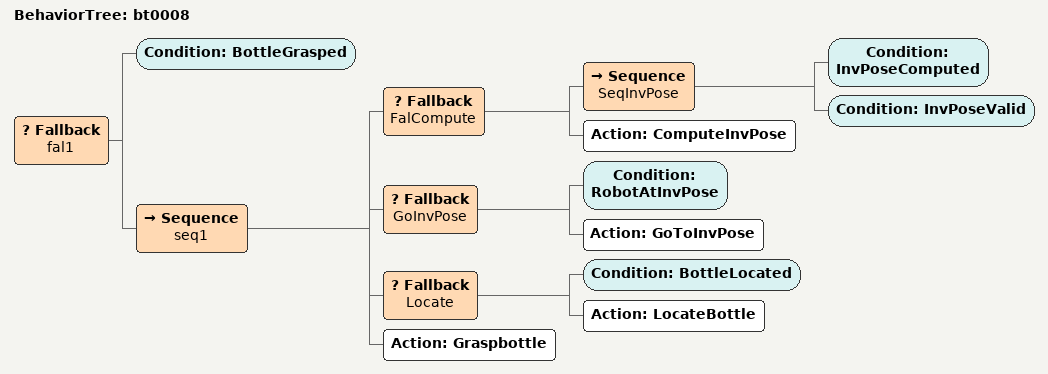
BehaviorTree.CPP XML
<root>
 <BehaviorTree ID="bt0008">
     <Fallback name="fal1">
       <Condition ID="BottleGrasped" />
       <Sequence name="seq1">
         <Fallback name="FalCompute">
           <Sequence name="SeqInvPose">
             <Condition ID="InvPoseComputed" />
             <Condition ID="InvPoseValid" />
           </Sequence>
           <Action ID="ComputeInvPose" />
         </Fallback>
         <Fallback name="GoInvPose">
           <Condition ID="RobotAtInvPose" />
           <Action ID="GoToInvPose" />
         </Fallback>
         <Fallback name="Locate">
           <Condition ID="BottleLocated" />
           <Action ID="LocateBottle" />
         </Fallback>
         <Action ID="Graspbottle" />
       </Sequence>
    </Fallback>
 </BehaviorTree>

</root>
